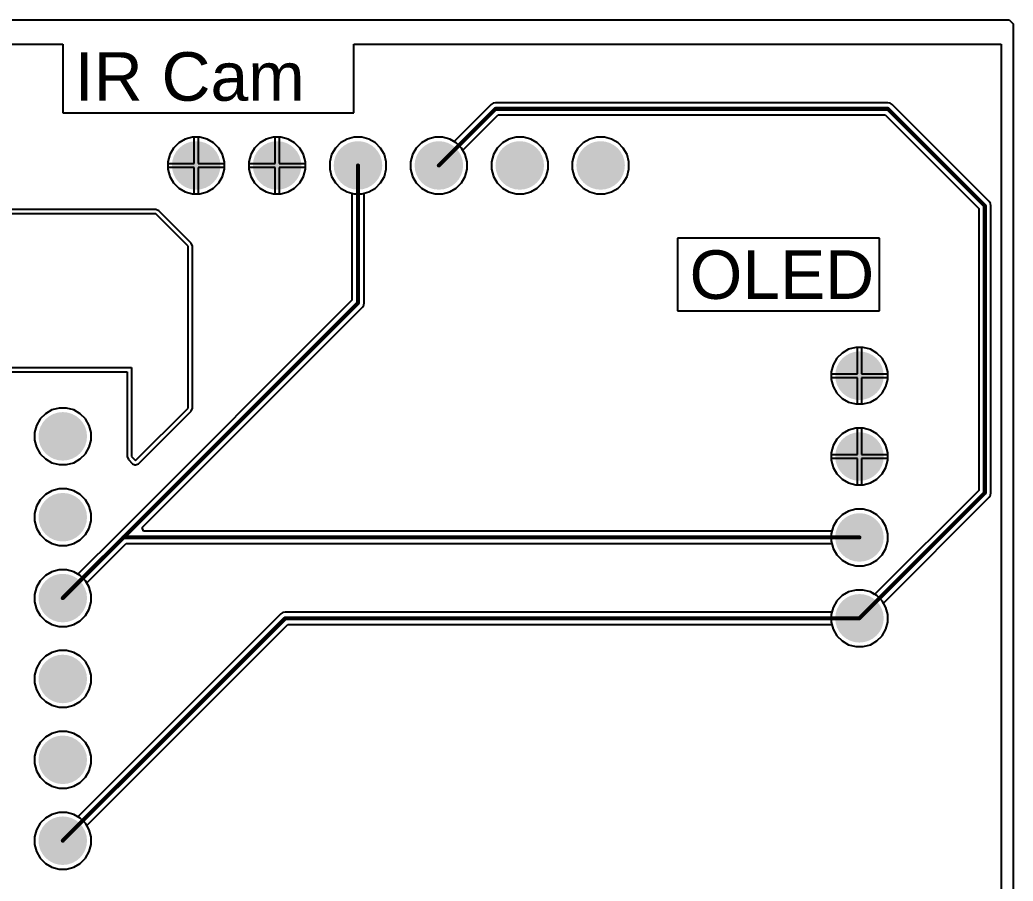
# Model space of a CAD drawing. Header units: inches. Extents: x 1.4 to 5.1, y 1.5 to 4.59.
# Drawn here: x 3.872 to 5.1, y 3.525 to 4.59 of the extents above; entities that cross this region are included whole.
import ezdxf

# ---------------------------------------------------------------- set-up
doc = ezdxf.new("R2010")
doc.units = ezdxf.units.IN
doc.header["$MEASUREMENT"] = 0
for name, color, linetype in [('Bottom Layer', 5, 'Continuous'), ('Keep-Out Layer', 6, 'Continuous'), ('Multi-Layer', 9, 'Continuous'), ('Pad Holes', 156, 'Continuous'), ('Top Layer', 1, 'Continuous')]:
    doc.layers.add(name, color=color, linetype=linetype)
doc.styles.add('Arial', font='', dxfattribs={"height": 0.2})
doc.styles.get('Arial').set_extended_font_data('Arial')

# ---------------------------------------------------------------- blocks, each defined once
blk = doc.blocks.new('ESP32_10')
at = {"layer": 'Bottom Layer'}
h = blk.add_hatch(color=5, dxfattribs=at)
edge = h.paths.add_edge_path()
edge.add_arc((0, 0.1), 0.03, 0, 360)
h = blk.add_hatch(color=5, dxfattribs=at)
edge = h.paths.add_edge_path()
edge.add_arc((0, 0), 0.03, 0, 360)
h = blk.add_hatch(color=5, dxfattribs=at)
edge = h.paths.add_edge_path()
edge.add_arc((0, -0.1), 0.03, 0, 360)
h = blk.add_hatch(color=5, dxfattribs=at)
edge = h.paths.add_edge_path()
edge.add_arc((0, -0.2), 0.03, 0, 360)
h = blk.add_hatch(color=5, dxfattribs=at)
edge = h.paths.add_edge_path()
edge.add_arc((0, -0.3), 0.03, 0, 360)
h = blk.add_hatch(color=5, dxfattribs=at)
edge = h.paths.add_edge_path()
edge.add_arc((0, -0.4), 0.03, 0, 360)
at = {"layer": 'Multi-Layer'}
h = blk.add_hatch(color=9, dxfattribs=at)
edge = h.paths.add_edge_path()
edge.add_arc((0, 0.1), 0.03, 0, 360)
h = blk.add_hatch(color=9, dxfattribs=at)
edge = h.paths.add_edge_path()
edge.add_arc((0, 0), 0.03, 0, 360)
h = blk.add_hatch(color=9, dxfattribs=at)
edge = h.paths.add_edge_path()
edge.add_arc((0, -0.1), 0.03, 0, 360)
h = blk.add_hatch(color=9, dxfattribs=at)
edge = h.paths.add_edge_path()
edge.add_arc((0, -0.2), 0.03, 0, 360)
h = blk.add_hatch(color=9, dxfattribs=at)
edge = h.paths.add_edge_path()
edge.add_arc((0, -0.3), 0.03, 0, 360)
h = blk.add_hatch(color=9, dxfattribs=at)
edge = h.paths.add_edge_path()
edge.add_arc((0, -0.4), 0.03, 0, 360)
at = {"layer": 'Pad Holes'}
h = blk.add_hatch(color=7, dxfattribs=at)
edge = h.paths.add_edge_path()
edge.add_arc((0, 0.1), 0.015, 0, 360)
h = blk.add_hatch(color=7, dxfattribs=at)
edge = h.paths.add_edge_path()
edge.add_arc((0, 0), 0.015, 0, 360)
h = blk.add_hatch(color=7, dxfattribs=at)
edge = h.paths.add_edge_path()
edge.add_arc((0, -0.1), 0.015, 0, 360)
h = blk.add_hatch(color=7, dxfattribs=at)
edge = h.paths.add_edge_path()
edge.add_arc((0, -0.2), 0.015, 0, 360)
h = blk.add_hatch(color=7, dxfattribs=at)
edge = h.paths.add_edge_path()
edge.add_arc((0, -0.3), 0.015, 0, 360)
h = blk.add_hatch(color=7, dxfattribs=at)
edge = h.paths.add_edge_path()
edge.add_arc((0, -0.4), 0.015, 0, 360)
at = {"layer": 'Top Layer'}
h = blk.add_hatch(color=1, dxfattribs=at)
edge = h.paths.add_edge_path()
edge.add_arc((0, 0.1), 0.03, 0, 360)
h = blk.add_hatch(color=1, dxfattribs=at)
edge = h.paths.add_edge_path()
edge.add_arc((0, 0), 0.03, 0, 360)
h = blk.add_hatch(color=1, dxfattribs=at)
edge = h.paths.add_edge_path()
edge.add_arc((0, -0.1), 0.03, 0, 360)
h = blk.add_hatch(color=1, dxfattribs=at)
edge = h.paths.add_edge_path()
edge.add_arc((0, -0.2), 0.03, 0, 360)
h = blk.add_hatch(color=1, dxfattribs=at)
edge = h.paths.add_edge_path()
edge.add_arc((0, -0.3), 0.03, 0, 360)
h = blk.add_hatch(color=1, dxfattribs=at)
edge = h.paths.add_edge_path()
edge.add_arc((0, -0.4), 0.03, 0, 360)
blk = doc.blocks.new('OLED_13')
at = {"layer": 'Bottom Layer'}
h = blk.add_hatch(color=5, dxfattribs=at)
edge = h.paths.add_edge_path()
edge.add_arc((0, 0), 0.03, 0, 360)
h = blk.add_hatch(color=5, dxfattribs=at)
edge = h.paths.add_edge_path()
edge.add_arc((0, -0.1), 0.03, 0, 360)
h = blk.add_hatch(color=5, dxfattribs=at)
edge = h.paths.add_edge_path()
edge.add_arc((0, -0.2), 0.03, 0, 360)
h = blk.add_hatch(color=5, dxfattribs=at)
edge = h.paths.add_edge_path()
edge.add_arc((0, -0.3), 0.03, 0, 360)
at = {"layer": 'Multi-Layer'}
h = blk.add_hatch(color=9, dxfattribs=at)
edge = h.paths.add_edge_path()
edge.add_arc((0, 0), 0.03, 0, 360)
h = blk.add_hatch(color=9, dxfattribs=at)
edge = h.paths.add_edge_path()
edge.add_arc((0, -0.1), 0.03, 0, 360)
h = blk.add_hatch(color=9, dxfattribs=at)
edge = h.paths.add_edge_path()
edge.add_arc((0, -0.2), 0.03, 0, 360)
h = blk.add_hatch(color=9, dxfattribs=at)
edge = h.paths.add_edge_path()
edge.add_arc((0, -0.3), 0.03, 0, 360)
at = {"layer": 'Pad Holes'}
h = blk.add_hatch(color=7, dxfattribs=at)
edge = h.paths.add_edge_path()
edge.add_arc((0, 0), 0.015, 0, 360)
h = blk.add_hatch(color=7, dxfattribs=at)
edge = h.paths.add_edge_path()
edge.add_arc((0, -0.1), 0.015, 0, 360)
h = blk.add_hatch(color=7, dxfattribs=at)
edge = h.paths.add_edge_path()
edge.add_arc((0, -0.2), 0.015, 0, 360)
h = blk.add_hatch(color=7, dxfattribs=at)
edge = h.paths.add_edge_path()
edge.add_arc((0, -0.3), 0.015, 0, 360)
at = {"layer": 'Top Layer'}
h = blk.add_hatch(color=1, dxfattribs=at)
edge = h.paths.add_edge_path()
edge.add_arc((0, 0), 0.03, 0, 360)
h = blk.add_hatch(color=1, dxfattribs=at)
edge = h.paths.add_edge_path()
edge.add_arc((0, -0.1), 0.03, 0, 360)
h = blk.add_hatch(color=1, dxfattribs=at)
edge = h.paths.add_edge_path()
edge.add_arc((0, -0.2), 0.03, 0, 360)
h = blk.add_hatch(color=1, dxfattribs=at)
edge = h.paths.add_edge_path()
edge.add_arc((0, -0.3), 0.03, 0, 360)
blk = doc.blocks.new('IR_C______14')
at = {"layer": 'Bottom Layer'}
h = blk.add_hatch(color=5, dxfattribs=at)
edge = h.paths.add_edge_path()
edge.add_arc((0, 0), 0.03, 0, 360)
h = blk.add_hatch(color=5, dxfattribs=at)
edge = h.paths.add_edge_path()
edge.add_arc((0, -0.1), 0.03, 0, 360)
h = blk.add_hatch(color=5, dxfattribs=at)
edge = h.paths.add_edge_path()
edge.add_arc((0, -0.2), 0.03, 0, 360)
h = blk.add_hatch(color=5, dxfattribs=at)
edge = h.paths.add_edge_path()
edge.add_arc((0, -0.3), 0.03, 0, 360)
h = blk.add_hatch(color=5, dxfattribs=at)
edge = h.paths.add_edge_path()
edge.add_arc((0, -0.4), 0.03, 0, 360)
h = blk.add_hatch(color=5, dxfattribs=at)
edge = h.paths.add_edge_path()
edge.add_arc((0, -0.5), 0.03, 0, 360)
at = {"layer": 'Multi-Layer'}
h = blk.add_hatch(color=9, dxfattribs=at)
edge = h.paths.add_edge_path()
edge.add_arc((0, 0), 0.03, 0, 360)
h = blk.add_hatch(color=9, dxfattribs=at)
edge = h.paths.add_edge_path()
edge.add_arc((0, -0.1), 0.03, 0, 360)
h = blk.add_hatch(color=9, dxfattribs=at)
edge = h.paths.add_edge_path()
edge.add_arc((0, -0.2), 0.03, 0, 360)
h = blk.add_hatch(color=9, dxfattribs=at)
edge = h.paths.add_edge_path()
edge.add_arc((0, -0.3), 0.03, 0, 360)
h = blk.add_hatch(color=9, dxfattribs=at)
edge = h.paths.add_edge_path()
edge.add_arc((0, -0.4), 0.03, 0, 360)
h = blk.add_hatch(color=9, dxfattribs=at)
edge = h.paths.add_edge_path()
edge.add_arc((0, -0.5), 0.03, 0, 360)
at = {"layer": 'Pad Holes'}
h = blk.add_hatch(color=7, dxfattribs=at)
edge = h.paths.add_edge_path()
edge.add_arc((0, 0), 0.015, 0, 360)
h = blk.add_hatch(color=7, dxfattribs=at)
edge = h.paths.add_edge_path()
edge.add_arc((0, -0.1), 0.015, 0, 360)
h = blk.add_hatch(color=7, dxfattribs=at)
edge = h.paths.add_edge_path()
edge.add_arc((0, -0.2), 0.015, 0, 360)
h = blk.add_hatch(color=7, dxfattribs=at)
edge = h.paths.add_edge_path()
edge.add_arc((0, -0.3), 0.015, 0, 360)
h = blk.add_hatch(color=7, dxfattribs=at)
edge = h.paths.add_edge_path()
edge.add_arc((0, -0.4), 0.015, 0, 360)
h = blk.add_hatch(color=7, dxfattribs=at)
edge = h.paths.add_edge_path()
edge.add_arc((0, -0.5), 0.015, 0, 360)
at = {"layer": 'Top Layer'}
h = blk.add_hatch(color=1, dxfattribs=at)
edge = h.paths.add_edge_path()
edge.add_arc((0, 0), 0.03, 0, 360)
h = blk.add_hatch(color=1, dxfattribs=at)
edge = h.paths.add_edge_path()
edge.add_arc((0, -0.1), 0.03, 0, 360)
h = blk.add_hatch(color=1, dxfattribs=at)
edge = h.paths.add_edge_path()
edge.add_arc((0, -0.2), 0.03, 0, 360)
h = blk.add_hatch(color=1, dxfattribs=at)
edge = h.paths.add_edge_path()
edge.add_arc((0, -0.3), 0.03, 0, 360)
h = blk.add_hatch(color=1, dxfattribs=at)
edge = h.paths.add_edge_path()
edge.add_arc((0, -0.4), 0.03, 0, 360)
h = blk.add_hatch(color=1, dxfattribs=at)
edge = h.paths.add_edge_path()
edge.add_arc((0, -0.5), 0.03, 0, 360)

msp = doc.modelspace()

# ---------------------------------------------------------------- linework, layer by layer
at = {"layer": 'Bottom Layer'}
for p, q in [((1.425, 4.59), (5.095, 4.59)), ((5.095, 4.59), (5.1, 4.585)), ((5.1, 4.585), (5.1, 1.5)), ((4.0685, 4.438), (4.062, 4.4315)), ((4.0765, 4.4426), (4.0685, 4.438)), ((4.0854, 4.445), (4.0765, 4.4426)), ((4.0946, 4.445), (4.0854, 4.445)), ((4.1035, 4.4426), (4.0946, 4.445)), ((4.1115, 4.438), (4.1035, 4.4426)), ((4.118, 4.4315), (4.1115, 4.438)), ((4.1685, 4.438), (4.162, 4.4315)), ((4.1765, 4.4426), (4.1685, 4.438)), ((4.1854, 4.445), (4.1765, 4.4426)), ((4.1875, 4.445), (4.1854, 4.445)), ((4.1875, 4.4125), (4.1875, 4.445)), ((4.1946, 4.445), (4.1925, 4.445)), ((4.1925, 4.445), (4.1925, 4.4125)), ((4.2035, 4.4426), (4.1946, 4.445)), ((4.2115, 4.438), (4.2035, 4.4426)), ((4.218, 4.4315), (4.2115, 4.438)), ((4.2685, 4.438), (4.262, 4.4315)), ((4.2765, 4.4426), (4.2685, 4.438)), ((4.2854, 4.445), (4.2765, 4.4426)), ((4.2946, 4.445), (4.2854, 4.445)), ((4.3035, 4.4426), (4.2946, 4.445)), ((4.3115, 4.438), (4.3035, 4.4426)), ((4.318, 4.4315), (4.3115, 4.438)), ((4.3685, 4.438), (4.362, 4.4315)), ((4.3765, 4.4426), (4.3685, 4.438)), ((4.3854, 4.445), (4.3765, 4.4426)), ((4.3946, 4.445), (4.3854, 4.445)), ((4.4035, 4.4426), (4.3946, 4.445)), ((4.4115, 4.438), (4.4035, 4.4426)), ((4.418, 4.4315), (4.4115, 4.438)), ((4.4685, 4.438), (4.462, 4.4315)), ((4.4765, 4.4426), (4.4685, 4.438)), ((4.4854, 4.445), (4.4765, 4.4426)), ((4.4946, 4.445), (4.4854, 4.445)), ((4.5035, 4.4426), (4.4946, 4.445)), ((4.5115, 4.438), (4.5035, 4.4426)), ((4.518, 4.4315), (4.5115, 4.438)), ((4.5685, 4.438), (4.562, 4.4315)), ((4.5765, 4.4426), (4.5685, 4.438)), ((4.5854, 4.445), (4.5765, 4.4426)), ((4.5946, 4.445), (4.5854, 4.445)), ((4.6035, 4.4426), (4.5946, 4.445)), ((4.6115, 4.438), (4.6035, 4.4426)), ((4.618, 4.4315), (4.6115, 4.438)), ((4.0574, 4.4235), (4.055, 4.4146)), ((4.062, 4.4315), (4.0574, 4.4235)), ((4.1226, 4.4235), (4.118, 4.4315)), ((4.125, 4.4146), (4.1226, 4.4235)), ((4.1574, 4.4235), (4.155, 4.4146)), ((4.162, 4.4315), (4.1574, 4.4235)), ((4.2226, 4.4235), (4.218, 4.4315)), ((4.225, 4.4146), (4.2226, 4.4235)), ((4.2574, 4.4235), (4.255, 4.4146)), ((4.262, 4.4315), (4.2574, 4.4235)), ((4.3226, 4.4235), (4.318, 4.4315)), ((4.325, 4.4146), (4.3226, 4.4235)), ((4.3574, 4.4235), (4.355, 4.4146)), ((4.362, 4.4315), (4.3574, 4.4235)), ((4.4226, 4.4235), (4.418, 4.4315)), ((4.425, 4.4146), (4.4226, 4.4235)), ((4.4574, 4.4235), (4.455, 4.4146)), ((4.462, 4.4315), (4.4574, 4.4235)), ((4.5226, 4.4235), (4.518, 4.4315)), ((4.525, 4.4146), (4.5226, 4.4235)), ((4.5574, 4.4235), (4.555, 4.4146)), ((4.562, 4.4315), (4.5574, 4.4235)), ((4.6226, 4.4235), (4.618, 4.4315)), ((4.625, 4.4146), (4.6226, 4.4235)), ((4.055, 4.4146), (4.055, 4.4054)), ((4.125, 4.4054), (4.125, 4.4146)), ((4.155, 4.4146), (4.155, 4.4125)), ((4.155, 4.4125), (4.1875, 4.4125)), ((4.1925, 4.4125), (4.225, 4.4125)), ((4.225, 4.4125), (4.225, 4.4146)), ((4.255, 4.4146), (4.255, 4.4054)), ((4.325, 4.4054), (4.325, 4.4146)), ((4.355, 4.4146), (4.355, 4.4054)), ((4.425, 4.4054), (4.425, 4.4146)), ((4.455, 4.4146), (4.455, 4.4054)), ((4.525, 4.4054), (4.525, 4.4146)), ((4.555, 4.4146), (4.555, 4.4054)), ((4.625, 4.4054), (4.625, 4.4146)), ((4.055, 4.4054), (4.0574, 4.3965)), ((4.0574, 4.3965), (4.062, 4.3885)), ((4.118, 4.3885), (4.1226, 4.3965)), ((4.1226, 4.3965), (4.125, 4.4054)), ((4.1875, 4.4075), (4.155, 4.4075)), ((4.155, 4.4075), (4.155, 4.4054)), ((4.155, 4.4054), (4.1574, 4.3965)), ((4.1574, 4.3965), (4.162, 4.3885)), ((4.1875, 4.375), (4.1875, 4.4075)), ((4.225, 4.4075), (4.1925, 4.4075)), ((4.1925, 4.4075), (4.1925, 4.375)), ((4.218, 4.3885), (4.2226, 4.3965)), ((4.2226, 4.3965), (4.225, 4.4054)), ((4.225, 4.4054), (4.225, 4.4075)), ((4.255, 4.4054), (4.2574, 4.3965)), ((4.2574, 4.3965), (4.262, 4.3885)), ((4.318, 4.3885), (4.3226, 4.3965)), ((4.3226, 4.3965), (4.325, 4.4054)), ((4.355, 4.4054), (4.3574, 4.3965)), ((4.3574, 4.3965), (4.362, 4.3885)), ((4.418, 4.3885), (4.4226, 4.3965)), ((4.4226, 4.3965), (4.425, 4.4054)), ((4.455, 4.4054), (4.4574, 4.3965)), ((4.4574, 4.3965), (4.462, 4.3885)), ((4.518, 4.3885), (4.5226, 4.3965)), ((4.5226, 4.3965), (4.525, 4.4054)), ((4.555, 4.4054), (4.5574, 4.3965)), ((4.5574, 4.3965), (4.562, 4.3885)), ((4.618, 4.3885), (4.6226, 4.3965)), ((4.6226, 4.3965), (4.625, 4.4054)), ((4.062, 4.3885), (4.0685, 4.382)), ((4.1115, 4.382), (4.118, 4.3885)), ((4.162, 4.3885), (4.1685, 4.382)), ((4.2115, 4.382), (4.218, 4.3885)), ((4.262, 4.3885), (4.2685, 4.382)), ((4.3115, 4.382), (4.318, 4.3885)), ((4.362, 4.3885), (4.3685, 4.382)), ((4.4115, 4.382), (4.418, 4.3885)), ((4.462, 4.3885), (4.4685, 4.382)), ((4.5115, 4.382), (4.518, 4.3885)), ((4.562, 4.3885), (4.5685, 4.382)), ((4.6115, 4.382), (4.618, 4.3885)), ((4.0685, 4.382), (4.0765, 4.3774)), ((4.0765, 4.3774), (4.0854, 4.375)), ((4.0854, 4.375), (4.0946, 4.375)), ((4.0946, 4.375), (4.1035, 4.3774)), ((4.1035, 4.3774), (4.1115, 4.382)), ((4.1685, 4.382), (4.1765, 4.3774)), ((4.1765, 4.3774), (4.1854, 4.375)), ((4.1854, 4.375), (4.1875, 4.375)), ((4.1925, 4.375), (4.1946, 4.375)), ((4.1946, 4.375), (4.2035, 4.3774)), ((4.2035, 4.3774), (4.2115, 4.382)), ((4.2685, 4.382), (4.2765, 4.3774)), ((4.2765, 4.3774), (4.2854, 4.375)), ((4.2854, 4.375), (4.2946, 4.375)), ((4.2946, 4.375), (4.3035, 4.3774)), ((4.3035, 4.3774), (4.3115, 4.382)), ((4.3685, 4.382), (4.3765, 4.3774)), ((4.3765, 4.3774), (4.3854, 4.375)), ((4.3854, 4.375), (4.3946, 4.375)), ((4.3946, 4.375), (4.4035, 4.3774)), ((4.4035, 4.3774), (4.4115, 4.382)), ((4.4685, 4.382), (4.4765, 4.3774)), ((4.4765, 4.3774), (4.4854, 4.375)), ((4.4854, 4.375), (4.4946, 4.375)), ((4.4946, 4.375), (4.5035, 4.3774)), ((4.5035, 4.3774), (4.5115, 4.382)), ((4.5685, 4.382), (4.5765, 4.3774)), ((4.5765, 4.3774), (4.5854, 4.375)), ((4.5854, 4.375), (4.5946, 4.375)), ((4.5946, 4.375), (4.6035, 4.3774)), ((4.6035, 4.3774), (4.6115, 4.382)), ((4.04, 4.3554), (2.715, 4.3554)), ((4.0438, 4.3538), (4.04, 4.3554)), ((4.04, 4.3554), (4.04, 4.3554)), ((4.0838, 4.3138), (4.0438, 4.3538)), ((4.0854, 4.31), (4.0838, 4.3138)), ((4.0838, 4.3138), (4.0838, 4.3138)), ((4.0854, 4.11), (4.0854, 4.31)), ((4.8885, 4.178), (4.882, 4.1715)), ((4.8965, 4.1826), (4.8885, 4.178)), ((4.9054, 4.185), (4.8965, 4.1826)), ((4.9075, 4.185), (4.9054, 4.185)), ((4.9075, 4.1525), (4.9075, 4.185)), ((4.9146, 4.185), (4.9125, 4.185)), ((4.9125, 4.185), (4.9125, 4.1525)), ((4.9235, 4.1826), (4.9146, 4.185)), ((4.9315, 4.178), (4.9235, 4.1826)), ((4.938, 4.1715), (4.9315, 4.178)), ((4.8774, 4.1635), (4.875, 4.1546)), ((4.882, 4.1715), (4.8774, 4.1635)), ((4.9426, 4.1635), (4.938, 4.1715)), ((4.945, 4.1546), (4.9426, 4.1635)), ((3.8539, 4.1546), (4.0046, 4.1546)), ((4.0046, 4.1546), (4.0046, 4.05)), ((4.875, 4.1546), (4.875, 4.1525)), ((4.875, 4.1525), (4.9075, 4.1525)), ((4.9125, 4.1525), (4.945, 4.1525)), ((4.945, 4.1525), (4.945, 4.1546)), ((4.9075, 4.1475), (4.875, 4.1475)), ((4.875, 4.1475), (4.875, 4.1454)), ((4.875, 4.1454), (4.8774, 4.1365)), ((4.9075, 4.115), (4.9075, 4.1475)), ((4.945, 4.1475), (4.9125, 4.1475)), ((4.9125, 4.1475), (4.9125, 4.115)), ((4.9426, 4.1365), (4.945, 4.1454)), ((4.945, 4.1454), (4.945, 4.1475)), ((4.8774, 4.1365), (4.882, 4.1285)), ((4.882, 4.1285), (4.8885, 4.122)), ((4.9315, 4.122), (4.938, 4.1285)), ((4.938, 4.1285), (4.9426, 4.1365)), ((4.8885, 4.122), (4.8965, 4.1174)), ((4.8965, 4.1174), (4.9054, 4.115)), ((4.9054, 4.115), (4.9075, 4.115)), ((4.9125, 4.115), (4.9146, 4.115)), ((4.9146, 4.115), (4.9235, 4.1174)), ((4.9235, 4.1174), (4.9315, 4.122)), ((3.9035, 4.103), (3.897, 4.0965)), ((3.9115, 4.1076), (3.9035, 4.103)), ((3.9204, 4.11), (3.9115, 4.1076)), ((3.9296, 4.11), (3.9204, 4.11)), ((3.9385, 4.1076), (3.9296, 4.11)), ((3.9465, 4.103), (3.9385, 4.1076)), ((3.953, 4.0965), (3.9465, 4.103)), ((4.0188, 4.0412), (4.0838, 4.1062)), ((4.0838, 4.1062), (4.0854, 4.11)), ((4.0854, 4.11), (4.0854, 4.11)), ((3.897, 4.0965), (3.8924, 4.0885)), ((3.9576, 4.0885), (3.953, 4.0965)), ((3.8924, 4.0885), (3.89, 4.0796)), ((3.89, 4.0796), (3.89, 4.0704)), ((3.96, 4.0796), (3.9576, 4.0885)), ((3.96, 4.0704), (3.96, 4.0796)), ((4.8885, 4.078), (4.882, 4.0715)), ((4.8965, 4.0826), (4.8885, 4.078)), ((4.9054, 4.085), (4.8965, 4.0826)), ((4.9146, 4.085), (4.9054, 4.085)), ((4.9235, 4.0826), (4.9146, 4.085)), ((4.9315, 4.078), (4.9235, 4.0826)), ((4.938, 4.0715), (4.9315, 4.078)), ((3.89, 4.0704), (3.8924, 4.0615)), ((3.9576, 4.0615), (3.96, 4.0704)), ((4.882, 4.0715), (4.8774, 4.0635)), ((4.9426, 4.0635), (4.938, 4.0715)), ((3.8924, 4.0615), (3.897, 4.0535)), ((3.897, 4.0535), (3.9035, 4.047)), ((3.9465, 4.047), (3.953, 4.0535)), ((3.953, 4.0535), (3.9576, 4.0615)), ((4.8774, 4.0635), (4.875, 4.0546)), ((4.875, 4.0546), (4.875, 4.0454)), ((4.945, 4.0546), (4.9426, 4.0635)), ((4.945, 4.0454), (4.945, 4.0546)), ((3.9035, 4.047), (3.9115, 4.0424)), ((3.9115, 4.0424), (3.9204, 4.04)), ((3.9296, 4.04), (3.9385, 4.0424)), ((3.9385, 4.0424), (3.9465, 4.047)), ((4.0046, 4.05), (4.0046, 4.05)), ((4.0046, 4.05), (4.0062, 4.0462)), ((4.0062, 4.0462), (4.0062, 4.0462)), ((4.0062, 4.0462), (4.0112, 4.0412)), ((4.0112, 4.0412), (4.0142, 4.0399)), ((4.015, 4.0396), (4.0188, 4.0412)), ((4.0188, 4.0412), (4.0188, 4.0412)), ((4.875, 4.0454), (4.8774, 4.0365)), ((4.9426, 4.0365), (4.945, 4.0454)), ((3.9204, 4.04), (3.9296, 4.04)), ((4.0142, 4.0399), (4.015, 4.0396)), ((4.8774, 4.0365), (4.882, 4.0285)), ((4.882, 4.0285), (4.8885, 4.022)), ((4.9315, 4.022), (4.938, 4.0285)), ((4.938, 4.0285), (4.9426, 4.0365)), ((4.8885, 4.022), (4.8965, 4.0174)), ((4.8965, 4.0174), (4.9054, 4.015)), ((4.9146, 4.015), (4.9235, 4.0174)), ((4.9235, 4.0174), (4.9315, 4.022)), ((3.9115, 4.0076), (3.9035, 4.003)), ((3.9204, 4.01), (3.9115, 4.0076)), ((3.9296, 4.01), (3.9204, 4.01)), ((3.9385, 4.0076), (3.9296, 4.01)), ((3.9465, 4.003), (3.9385, 4.0076)), ((4.9054, 4.015), (4.9146, 4.015)), ((3.897, 3.9965), (3.8924, 3.9885)), ((3.9035, 4.003), (3.897, 3.9965)), ((3.953, 3.9965), (3.9465, 4.003)), ((3.9576, 3.9885), (3.953, 3.9965)), ((3.8924, 3.9885), (3.89, 3.9796)), ((3.89, 3.9796), (3.89, 3.9704)), ((3.96, 3.9796), (3.9576, 3.9885)), ((3.96, 3.9704), (3.96, 3.9796)), ((4.8965, 3.9826), (4.8885, 3.978)), ((4.9054, 3.985), (4.8965, 3.9826)), ((4.9146, 3.985), (4.9054, 3.985)), ((4.9235, 3.9826), (4.9146, 3.985)), ((4.9315, 3.978), (4.9235, 3.9826)), ((3.89, 3.9704), (3.8924, 3.9615)), ((3.9576, 3.9615), (3.96, 3.9704)), ((4.882, 3.9715), (4.8774, 3.9635)), ((4.8885, 3.978), (4.882, 3.9715)), ((4.938, 3.9715), (4.9315, 3.978)), ((4.9426, 3.9635), (4.938, 3.9715)), ((3.8924, 3.9615), (3.897, 3.9535)), ((3.953, 3.9535), (3.9576, 3.9615)), ((4.8774, 3.9635), (4.875, 3.9546)), ((4.875, 3.9546), (4.875, 3.9454)), ((4.945, 3.9546), (4.9426, 3.9635)), ((4.945, 3.9454), (4.945, 3.9546)), ((3.897, 3.9535), (3.9035, 3.947)), ((3.9035, 3.947), (3.9115, 3.9424)), ((3.9115, 3.9424), (3.9204, 3.94)), ((3.9296, 3.94), (3.9385, 3.9424)), ((3.9385, 3.9424), (3.9465, 3.947)), ((3.9465, 3.947), (3.953, 3.9535)), ((4.875, 3.9454), (4.8774, 3.9365)), ((4.9426, 3.9365), (4.945, 3.9454)), ((3.9204, 3.94), (3.9296, 3.94)), ((4.8774, 3.9365), (4.882, 3.9285)), ((4.938, 3.9285), (4.9426, 3.9365)), ((4.882, 3.9285), (4.8885, 3.922)), ((4.8885, 3.922), (4.8965, 3.9174)), ((4.9235, 3.9174), (4.9315, 3.922)), ((4.9315, 3.922), (4.938, 3.9285)), ((3.9115, 3.9076), (3.9035, 3.903)), ((3.9204, 3.91), (3.9115, 3.9076)), ((3.9296, 3.91), (3.9204, 3.91)), ((3.9385, 3.9076), (3.9296, 3.91)), ((3.9465, 3.903), (3.9385, 3.9076)), ((4.8965, 3.9174), (4.9054, 3.915)), ((4.9054, 3.915), (4.9146, 3.915)), ((4.9146, 3.915), (4.9235, 3.9174)), ((3.897, 3.8965), (3.8924, 3.8885)), ((3.9035, 3.903), (3.897, 3.8965)), ((3.953, 3.8965), (3.9465, 3.903)), ((3.9576, 3.8885), (3.953, 3.8965)), ((3.8924, 3.8885), (3.89, 3.8796)), ((3.96, 3.8796), (3.9576, 3.8885)), ((4.8965, 3.8826), (4.8885, 3.878)), ((4.9054, 3.885), (4.8965, 3.8826)), ((4.9146, 3.885), (4.9054, 3.885)), ((4.9235, 3.8826), (4.9146, 3.885)), ((4.9315, 3.878), (4.9235, 3.8826)), ((3.89, 3.8796), (3.89, 3.8704)), ((3.89, 3.8704), (3.8924, 3.8615)), ((3.9576, 3.8615), (3.96, 3.8704)), ((3.96, 3.8704), (3.96, 3.8796)), ((4.882, 3.8715), (4.8774, 3.8635)), ((4.8885, 3.878), (4.882, 3.8715)), ((4.938, 3.8715), (4.9315, 3.878)), ((4.9426, 3.8635), (4.938, 3.8715)), ((3.8924, 3.8615), (3.897, 3.8535)), ((3.953, 3.8535), (3.9576, 3.8615)), ((4.8774, 3.8635), (4.875, 3.8546)), ((4.945, 3.8546), (4.9426, 3.8635)), ((3.897, 3.8535), (3.9035, 3.847)), ((3.9035, 3.847), (3.9115, 3.8424)), ((3.9385, 3.8424), (3.9465, 3.847)), ((3.9465, 3.847), (3.953, 3.8535)), ((4.875, 3.8546), (4.875, 3.8454)), ((4.875, 3.8454), (4.8774, 3.8365)), ((4.9426, 3.8365), (4.945, 3.8454)), ((4.945, 3.8454), (4.945, 3.8546)), ((3.9115, 3.8424), (3.9204, 3.84)), ((3.9204, 3.84), (3.9296, 3.84)), ((3.9296, 3.84), (3.9385, 3.8424)), ((4.8774, 3.8365), (4.882, 3.8285)), ((4.938, 3.8285), (4.9426, 3.8365)), ((4.882, 3.8285), (4.8885, 3.822)), ((4.8885, 3.822), (4.8965, 3.8174)), ((4.9235, 3.8174), (4.9315, 3.822)), ((4.9315, 3.822), (4.938, 3.8285)), ((3.9115, 3.8076), (3.9035, 3.803)), ((3.9204, 3.81), (3.9115, 3.8076)), ((3.9296, 3.81), (3.9204, 3.81)), ((3.9385, 3.8076), (3.9296, 3.81)), ((3.9465, 3.803), (3.9385, 3.8076)), ((4.8965, 3.8174), (4.9054, 3.815)), ((4.9054, 3.815), (4.9146, 3.815)), ((4.9146, 3.815), (4.9235, 3.8174)), ((3.897, 3.7965), (3.8924, 3.7885)), ((3.9035, 3.803), (3.897, 3.7965)), ((3.953, 3.7965), (3.9465, 3.803)), ((3.9576, 3.7885), (3.953, 3.7965)), ((3.8924, 3.7885), (3.89, 3.7796)), ((3.96, 3.7796), (3.9576, 3.7885)), ((3.89, 3.7796), (3.89, 3.7704)), ((3.89, 3.7704), (3.8924, 3.7615)), ((3.9576, 3.7615), (3.96, 3.7704)), ((3.96, 3.7704), (3.96, 3.7796)), ((3.8924, 3.7615), (3.897, 3.7535)), ((3.953, 3.7535), (3.9576, 3.7615)), ((3.897, 3.7535), (3.9035, 3.747)), ((3.9035, 3.747), (3.9115, 3.7424)), ((3.9385, 3.7424), (3.9465, 3.747)), ((3.9465, 3.747), (3.953, 3.7535)), ((3.9115, 3.7424), (3.9204, 3.74)), ((3.9204, 3.74), (3.9296, 3.74)), ((3.9296, 3.74), (3.9385, 3.7424)), ((3.9204, 3.71), (3.9115, 3.7076)), ((3.9296, 3.71), (3.9204, 3.71)), ((3.9385, 3.7076), (3.9296, 3.71)), ((3.897, 3.6965), (3.8924, 3.6885)), ((3.9035, 3.703), (3.897, 3.6965)), ((3.9115, 3.7076), (3.9035, 3.703)), ((3.9465, 3.703), (3.9385, 3.7076)), ((3.953, 3.6965), (3.9465, 3.703)), ((3.9576, 3.6885), (3.953, 3.6965)), ((3.8924, 3.6885), (3.89, 3.6796)), ((3.96, 3.6796), (3.9576, 3.6885)), ((3.89, 3.6796), (3.89, 3.6704)), ((3.96, 3.6704), (3.96, 3.6796)), ((3.89, 3.6704), (3.8924, 3.6615)), ((3.8924, 3.6615), (3.897, 3.6535)), ((3.953, 3.6535), (3.9576, 3.6615)), ((3.9576, 3.6615), (3.96, 3.6704)), ((3.897, 3.6535), (3.9035, 3.647)), ((3.9465, 3.647), (3.953, 3.6535)), ((3.9035, 3.647), (3.9115, 3.6424)), ((3.9115, 3.6424), (3.9204, 3.64)), ((3.9204, 3.64), (3.9296, 3.64)), ((3.9296, 3.64), (3.9385, 3.6424)), ((3.9385, 3.6424), (3.9465, 3.647)), ((3.9035, 3.603), (3.897, 3.5965)), ((3.9115, 3.6076), (3.9035, 3.603)), ((3.9204, 3.61), (3.9115, 3.6076)), ((3.9296, 3.61), (3.9204, 3.61)), ((3.9385, 3.6076), (3.9296, 3.61)), ((3.9465, 3.603), (3.9385, 3.6076)), ((3.953, 3.5965), (3.9465, 3.603)), ((3.8924, 3.5885), (3.89, 3.5796)), ((3.897, 3.5965), (3.8924, 3.5885)), ((3.9576, 3.5885), (3.953, 3.5965)), ((3.96, 3.5796), (3.9576, 3.5885)), ((3.89, 3.5796), (3.89, 3.5704)), ((3.96, 3.5704), (3.96, 3.5796)), ((3.89, 3.5704), (3.8924, 3.5615)), ((3.8924, 3.5615), (3.897, 3.5535)), ((3.953, 3.5535), (3.9576, 3.5615)), ((3.9576, 3.5615), (3.96, 3.5704)), ((3.897, 3.5535), (3.9035, 3.547)), ((3.9465, 3.547), (3.953, 3.5535)), ((3.9035, 3.547), (3.9115, 3.5424)), ((3.9115, 3.5424), (3.9204, 3.54)), ((3.9204, 3.54), (3.9296, 3.54)), ((3.9296, 3.54), (3.9385, 3.5424)), ((3.9385, 3.5424), (3.9465, 3.547))]:
    msp.add_line(p, q, dxfattribs=at)
at = {"layer": 'Keep-Out Layer'}
for p, q in [((4.04, 4.35), (2.715, 4.35)), ((4.08, 4.31), (4.04, 4.35)), ((4.08, 4.11), (4.08, 4.31)), ((3.835, 4.16), (4.01, 4.16)), ((4.01, 4.16), (4.01, 4.05)), ((4.015, 4.045), (4.08, 4.11)), ((4.01, 4.05), (4.015, 4.045))]:
    msp.add_line(p, q, dxfattribs=at)
at = {"layer": 'Top Layer'}
for p, q in [((1.47, 4.56), (3.925, 4.56)), ((3.925, 4.56), (3.925, 4.475)), ((4.2849, 4.475), (4.2849, 4.56)), ((4.2849, 4.56), (5.085, 4.56)), ((5.085, 4.56), (5.085, 1.58)), ((4.4546, 4.4854), (4.4088, 4.4396)), ((4.4571, 4.4871), (4.4546, 4.4854)), ((4.4546, 4.4854), (4.4546, 4.4854)), ((4.46, 4.4876), (4.4571, 4.4871)), ((4.945, 4.4876), (4.46, 4.4876)), ((4.9479, 4.4871), (4.945, 4.4876)), ((4.9504, 4.4854), (4.9479, 4.4871)), ((5.0704, 4.3654), (4.9504, 4.4854)), ((3.925, 4.475), (4.2849, 4.475)), ((4.4196, 4.4288), (4.4632, 4.4724)), ((4.4632, 4.4724), (4.9418, 4.4724)), ((4.9418, 4.4724), (5.0574, 4.3568)), ((4.0685, 4.438), (4.062, 4.4315)), ((4.0765, 4.4426), (4.0685, 4.438)), ((4.0854, 4.445), (4.0765, 4.4426)), ((4.0875, 4.445), (4.0854, 4.445)), ((4.0875, 4.4125), (4.0875, 4.445)), ((4.0946, 4.445), (4.0925, 4.445)), ((4.0925, 4.445), (4.0925, 4.4125)), ((4.1035, 4.4426), (4.0946, 4.445)), ((4.1115, 4.438), (4.1035, 4.4426)), ((4.118, 4.4315), (4.1115, 4.438)), ((4.1685, 4.438), (4.162, 4.4315)), ((4.1765, 4.4426), (4.1685, 4.438)), ((4.1854, 4.445), (4.1765, 4.4426)), ((4.1946, 4.445), (4.1854, 4.445)), ((4.2035, 4.4426), (4.1946, 4.445)), ((4.2115, 4.438), (4.2035, 4.4426)), ((4.218, 4.4315), (4.2115, 4.438)), ((4.2685, 4.438), (4.262, 4.4315)), ((4.2765, 4.4426), (4.2685, 4.438)), ((4.2854, 4.445), (4.2765, 4.4426)), ((4.2946, 4.445), (4.2854, 4.445)), ((4.3035, 4.4426), (4.2946, 4.445)), ((4.3115, 4.438), (4.3035, 4.4426)), ((4.318, 4.4315), (4.3115, 4.438)), ((4.3685, 4.438), (4.362, 4.4315)), ((4.3765, 4.4426), (4.3685, 4.438)), ((4.3854, 4.445), (4.3765, 4.4426)), ((4.3946, 4.445), (4.3854, 4.445)), ((4.4035, 4.4426), (4.3946, 4.445)), ((4.4088, 4.4396), (4.4035, 4.4426)), ((4.4685, 4.438), (4.462, 4.4315)), ((4.4765, 4.4426), (4.4685, 4.438)), ((4.4854, 4.445), (4.4765, 4.4426)), ((4.4946, 4.445), (4.4854, 4.445)), ((4.5035, 4.4426), (4.4946, 4.445)), ((4.5115, 4.438), (4.5035, 4.4426)), ((4.518, 4.4315), (4.5115, 4.438)), ((4.5685, 4.438), (4.562, 4.4315)), ((4.5765, 4.4426), (4.5685, 4.438)), ((4.5854, 4.445), (4.5765, 4.4426)), ((4.5946, 4.445), (4.5854, 4.445)), ((4.6035, 4.4426), (4.5946, 4.445)), ((4.6115, 4.438), (4.6035, 4.4426)), ((4.618, 4.4315), (4.6115, 4.438)), ((4.0574, 4.4235), (4.055, 4.4146)), ((4.062, 4.4315), (4.0574, 4.4235)), ((4.1226, 4.4235), (4.118, 4.4315)), ((4.125, 4.4146), (4.1226, 4.4235)), ((4.1574, 4.4235), (4.155, 4.4146)), ((4.162, 4.4315), (4.1574, 4.4235)), ((4.2226, 4.4235), (4.218, 4.4315)), ((4.225, 4.4146), (4.2226, 4.4235)), ((4.2574, 4.4235), (4.255, 4.4146)), ((4.262, 4.4315), (4.2574, 4.4235)), ((4.3226, 4.4235), (4.318, 4.4315)), ((4.325, 4.4146), (4.3226, 4.4235)), ((4.3574, 4.4235), (4.355, 4.4146)), ((4.362, 4.4315), (4.3574, 4.4235)), ((4.4226, 4.4235), (4.4196, 4.4288)), ((4.425, 4.4146), (4.4226, 4.4235)), ((4.4574, 4.4235), (4.455, 4.4146)), ((4.462, 4.4315), (4.4574, 4.4235)), ((4.5226, 4.4235), (4.518, 4.4315)), ((4.525, 4.4146), (4.5226, 4.4235)), ((4.5574, 4.4235), (4.555, 4.4146)), ((4.562, 4.4315), (4.5574, 4.4235)), ((4.6226, 4.4235), (4.618, 4.4315)), ((4.625, 4.4146), (4.6226, 4.4235)), ((4.055, 4.4146), (4.055, 4.4125)), ((4.055, 4.4125), (4.0875, 4.4125)), ((4.0925, 4.4125), (4.125, 4.4125)), ((4.125, 4.4125), (4.125, 4.4146)), ((4.155, 4.4146), (4.155, 4.4054)), ((4.225, 4.4054), (4.225, 4.4146)), ((4.255, 4.4146), (4.255, 4.4054)), ((4.325, 4.4054), (4.325, 4.4146)), ((4.355, 4.4146), (4.355, 4.4054)), ((4.425, 4.4054), (4.425, 4.4146)), ((4.455, 4.4146), (4.455, 4.4054)), ((4.525, 4.4054), (4.525, 4.4146)), ((4.555, 4.4146), (4.555, 4.4054)), ((4.625, 4.4054), (4.625, 4.4146)), ((4.0875, 4.4075), (4.055, 4.4075)), ((4.055, 4.4075), (4.055, 4.4054)), ((4.055, 4.4054), (4.0574, 4.3965)), ((4.0574, 4.3965), (4.062, 4.3885)), ((4.0875, 4.375), (4.0875, 4.4075)), ((4.125, 4.4075), (4.0925, 4.4075)), ((4.0925, 4.4075), (4.0925, 4.375)), ((4.118, 4.3885), (4.1226, 4.3965)), ((4.1226, 4.3965), (4.125, 4.4054)), ((4.125, 4.4054), (4.125, 4.4075)), ((4.155, 4.4054), (4.1574, 4.3965)), ((4.1574, 4.3965), (4.162, 4.3885)), ((4.218, 4.3885), (4.2226, 4.3965)), ((4.2226, 4.3965), (4.225, 4.4054)), ((4.255, 4.4054), (4.2574, 4.3965)), ((4.2574, 4.3965), (4.262, 4.3885)), ((4.318, 4.3885), (4.3226, 4.3965)), ((4.3226, 4.3965), (4.325, 4.4054)), ((4.355, 4.4054), (4.3574, 4.3965)), ((4.3574, 4.3965), (4.362, 4.3885)), ((4.418, 4.3885), (4.4226, 4.3965)), ((4.4226, 4.3965), (4.425, 4.4054)), ((4.455, 4.4054), (4.4574, 4.3965)), ((4.4574, 4.3965), (4.462, 4.3885)), ((4.518, 4.3885), (4.5226, 4.3965)), ((4.5226, 4.3965), (4.525, 4.4054)), ((4.555, 4.4054), (4.5574, 4.3965)), ((4.5574, 4.3965), (4.562, 4.3885)), ((4.618, 4.3885), (4.6226, 4.3965)), ((4.6226, 4.3965), (4.625, 4.4054)), ((4.062, 4.3885), (4.0685, 4.382)), ((4.1115, 4.382), (4.118, 4.3885)), ((4.162, 4.3885), (4.1685, 4.382)), ((4.2115, 4.382), (4.218, 4.3885)), ((4.262, 4.3885), (4.2685, 4.382)), ((4.3115, 4.382), (4.318, 4.3885)), ((4.362, 4.3885), (4.3685, 4.382)), ((4.4115, 4.382), (4.418, 4.3885)), ((4.462, 4.3885), (4.4685, 4.382)), ((4.5115, 4.382), (4.518, 4.3885)), ((4.562, 4.3885), (4.5685, 4.382)), ((4.6115, 4.382), (4.618, 4.3885)), ((4.0685, 4.382), (4.0765, 4.3774)), ((4.0765, 4.3774), (4.0854, 4.375)), ((4.0854, 4.375), (4.0875, 4.375)), ((4.0925, 4.375), (4.0946, 4.375)), ((4.0946, 4.375), (4.1035, 4.3774)), ((4.1035, 4.3774), (4.1115, 4.382)), ((4.1685, 4.382), (4.1765, 4.3774)), ((4.1765, 4.3774), (4.1854, 4.375)), ((4.1854, 4.375), (4.1946, 4.375)), ((4.1946, 4.375), (4.2035, 4.3774)), ((4.2035, 4.3774), (4.2115, 4.382)), ((4.2685, 4.382), (4.2765, 4.3774)), ((4.2765, 4.3774), (4.2824, 4.3758)), ((4.2824, 4.3758), (4.2824, 4.2432)), ((4.2976, 4.3758), (4.3035, 4.3774)), ((4.2976, 4.24), (4.2976, 4.3758)), ((4.3035, 4.3774), (4.3115, 4.382)), ((4.3685, 4.382), (4.3765, 4.3774)), ((4.3765, 4.3774), (4.3854, 4.375)), ((4.3854, 4.375), (4.3946, 4.375)), ((4.3946, 4.375), (4.4035, 4.3774)), ((4.4035, 4.3774), (4.4115, 4.382)), ((4.4685, 4.382), (4.4765, 4.3774)), ((4.4765, 4.3774), (4.4854, 4.375)), ((4.4854, 4.375), (4.4946, 4.375)), ((4.4946, 4.375), (4.5035, 4.3774)), ((4.5035, 4.3774), (4.5115, 4.382)), ((4.5685, 4.382), (4.5765, 4.3774)), ((4.5765, 4.3774), (4.5854, 4.375)), ((4.5854, 4.375), (4.5946, 4.375)), ((4.5946, 4.375), (4.6035, 4.3774)), ((4.6035, 4.3774), (4.6115, 4.382)), ((5.0721, 4.3629), (5.0704, 4.3654)), ((5.0726, 4.36), (5.0721, 4.3629)), ((5.0726, 4.005), (5.0726, 4.36)), ((4.04, 4.3554), (2.715, 4.3554)), ((4.0438, 4.3538), (4.04, 4.3554)), ((4.04, 4.3554), (4.04, 4.3554)), ((4.0838, 4.3138), (4.0438, 4.3538)), ((5.0574, 4.3568), (5.0574, 4.0082)), ((4.0854, 4.31), (4.0838, 4.3138)), ((4.0838, 4.3138), (4.0838, 4.3138)), ((4.9349, 4.32), (4.685, 4.32)), ((4.685, 4.32), (4.685, 4.23)), ((4.9349, 4.23), (4.9349, 4.32)), ((4.0854, 4.11), (4.0854, 4.31)), ((4.2824, 4.2432), (3.9946, 3.9554)), ((4.2954, 4.2346), (4.2971, 4.2371)), ((4.2971, 4.2371), (4.2976, 4.24)), ((4.0231, 3.9623), (4.2954, 4.2346)), ((4.685, 4.23), (4.9349, 4.23)), ((4.8885, 4.178), (4.882, 4.1715)), ((4.8965, 4.1826), (4.8885, 4.178)), ((4.9054, 4.185), (4.8965, 4.1826)), ((4.9146, 4.185), (4.9054, 4.185)), ((4.9235, 4.1826), (4.9146, 4.185)), ((4.9315, 4.178), (4.9235, 4.1826)), ((4.938, 4.1715), (4.9315, 4.178)), ((4.8774, 4.1635), (4.875, 4.1546)), ((4.882, 4.1715), (4.8774, 4.1635)), ((4.9426, 4.1635), (4.938, 4.1715)), ((4.945, 4.1546), (4.9426, 4.1635)), ((3.8539, 4.1546), (4.0046, 4.1546)), ((4.0046, 4.1546), (4.0046, 4.05)), ((4.875, 4.1546), (4.875, 4.1454)), ((4.945, 4.1454), (4.945, 4.1546)), ((4.875, 4.1454), (4.8774, 4.1365)), ((4.9426, 4.1365), (4.945, 4.1454)), ((4.8774, 4.1365), (4.882, 4.1285)), ((4.882, 4.1285), (4.8885, 4.122)), ((4.9315, 4.122), (4.938, 4.1285)), ((4.938, 4.1285), (4.9426, 4.1365)), ((4.8885, 4.122), (4.8965, 4.1174)), ((4.8965, 4.1174), (4.9054, 4.115)), ((4.9054, 4.115), (4.9146, 4.115)), ((4.9146, 4.115), (4.9235, 4.1174)), ((4.9235, 4.1174), (4.9315, 4.122)), ((3.9035, 4.103), (3.897, 4.0965)), ((3.9115, 4.1076), (3.9035, 4.103)), ((3.9204, 4.11), (3.9115, 4.1076)), ((3.9296, 4.11), (3.9204, 4.11)), ((3.9385, 4.1076), (3.9296, 4.11)), ((3.9465, 4.103), (3.9385, 4.1076)), ((3.953, 4.0965), (3.9465, 4.103)), ((4.0188, 4.0412), (4.0838, 4.1062)), ((4.0838, 4.1062), (4.0854, 4.11)), ((4.0854, 4.11), (4.0854, 4.11)), ((3.897, 4.0965), (3.8924, 4.0885)), ((3.9576, 4.0885), (3.953, 4.0965)), ((3.8924, 4.0885), (3.89, 4.0796)), ((3.89, 4.0796), (3.89, 4.0704)), ((3.96, 4.0796), (3.9576, 4.0885)), ((3.96, 4.0704), (3.96, 4.0796)), ((4.8885, 4.078), (4.882, 4.0715)), ((4.8965, 4.0826), (4.8885, 4.078)), ((4.9054, 4.085), (4.8965, 4.0826)), ((4.9075, 4.085), (4.9054, 4.085)), ((4.9075, 4.0525), (4.9075, 4.085)), ((4.9146, 4.085), (4.9125, 4.085)), ((4.9125, 4.085), (4.9125, 4.0525)), ((4.9235, 4.0826), (4.9146, 4.085)), ((4.9315, 4.078), (4.9235, 4.0826)), ((4.938, 4.0715), (4.9315, 4.078)), ((3.89, 4.0704), (3.8924, 4.0615)), ((3.9576, 4.0615), (3.96, 4.0704)), ((4.882, 4.0715), (4.8774, 4.0635)), ((4.9426, 4.0635), (4.938, 4.0715)), ((3.8924, 4.0615), (3.897, 4.0535)), ((3.897, 4.0535), (3.9035, 4.047)), ((3.9465, 4.047), (3.953, 4.0535)), ((3.953, 4.0535), (3.9576, 4.0615)), ((4.8774, 4.0635), (4.875, 4.0546)), ((4.875, 4.0546), (4.875, 4.0525)), ((4.945, 4.0546), (4.9426, 4.0635)), ((4.945, 4.0525), (4.945, 4.0546)), ((3.9035, 4.047), (3.9115, 4.0424)), ((3.9115, 4.0424), (3.9204, 4.04)), ((3.9296, 4.04), (3.9385, 4.0424)), ((3.9385, 4.0424), (3.9465, 4.047)), ((4.0046, 4.05), (4.0046, 4.05)), ((4.0046, 4.05), (4.0062, 4.0462)), ((4.0062, 4.0462), (4.0062, 4.0462)), ((4.0062, 4.0462), (4.0112, 4.0412)), ((4.0112, 4.0412), (4.0142, 4.0399)), ((4.015, 4.0396), (4.0188, 4.0412)), ((4.0188, 4.0412), (4.0188, 4.0412)), ((4.875, 4.0525), (4.9075, 4.0525)), ((4.9075, 4.0475), (4.875, 4.0475)), ((4.875, 4.0475), (4.875, 4.0454)), ((4.875, 4.0454), (4.8774, 4.0365)), ((4.9075, 4.015), (4.9075, 4.0475)), ((4.9125, 4.0525), (4.945, 4.0525)), ((4.945, 4.0475), (4.9125, 4.0475)), ((4.9125, 4.0475), (4.9125, 4.015)), ((4.9426, 4.0365), (4.945, 4.0454)), ((4.945, 4.0454), (4.945, 4.0475)), ((3.9204, 4.04), (3.9296, 4.04)), ((4.0142, 4.0399), (4.015, 4.0396)), ((4.8774, 4.0365), (4.882, 4.0285)), ((4.882, 4.0285), (4.8885, 4.022)), ((4.9315, 4.022), (4.938, 4.0285)), ((4.938, 4.0285), (4.9426, 4.0365)), ((4.8885, 4.022), (4.8965, 4.0174)), ((4.8965, 4.0174), (4.9054, 4.015)), ((4.9146, 4.015), (4.9235, 4.0174)), ((4.9235, 4.0174), (4.9315, 4.022)), ((3.9115, 4.0076), (3.9035, 4.003)), ((3.9204, 4.01), (3.9115, 4.0076)), ((3.9296, 4.01), (3.9204, 4.01)), ((3.9385, 4.0076), (3.9296, 4.01)), ((3.9465, 4.003), (3.9385, 4.0076)), ((4.9054, 4.015), (4.9075, 4.015)), ((4.9125, 4.015), (4.9146, 4.015)), ((5.0574, 4.0082), (4.9288, 3.8796)), ((5.0721, 4.0021), (5.0726, 4.005)), ((3.897, 3.9965), (3.8924, 3.9885)), ((3.9035, 4.003), (3.897, 3.9965)), ((3.953, 3.9965), (3.9465, 4.003)), ((3.9576, 3.9885), (3.953, 3.9965)), ((4.9396, 3.8688), (5.0704, 3.9996)), ((5.0704, 3.9996), (5.0721, 4.0021)), ((3.8924, 3.9885), (3.89, 3.9796)), ((3.89, 3.9796), (3.89, 3.9704)), ((3.96, 3.9796), (3.9576, 3.9885)), ((3.96, 3.9704), (3.96, 3.9796)), ((4.8965, 3.9826), (4.8885, 3.978)), ((4.9054, 3.985), (4.8965, 3.9826)), ((4.9146, 3.985), (4.9054, 3.985)), ((4.9235, 3.9826), (4.9146, 3.985)), ((4.9315, 3.978), (4.9235, 3.9826)), ((3.89, 3.9704), (3.8924, 3.9615)), ((3.9576, 3.9615), (3.96, 3.9704)), ((4.882, 3.9715), (4.8774, 3.9635)), ((4.8885, 3.978), (4.882, 3.9715)), ((4.938, 3.9715), (4.9315, 3.978)), ((4.9426, 3.9635), (4.938, 3.9715)), ((3.8924, 3.9615), (3.897, 3.9535)), ((3.9946, 3.9554), (3.9438, 3.9046)), ((3.953, 3.9535), (3.9576, 3.9615)), ((4.025, 3.9576), (4.0231, 3.9623)), ((4.8758, 3.9576), (4.025, 3.9576)), ((4.8774, 3.9635), (4.8758, 3.9576)), ((4.945, 3.9546), (4.9426, 3.9635)), ((4.945, 3.9454), (4.945, 3.9546)), ((3.897, 3.9535), (3.9035, 3.947)), ((3.9035, 3.947), (3.9115, 3.9424)), ((3.9115, 3.9424), (3.9204, 3.94)), ((3.9296, 3.94), (3.9385, 3.9424)), ((3.9385, 3.9424), (3.9465, 3.947)), ((3.9465, 3.947), (3.953, 3.9535)), ((3.9546, 3.8938), (4.0032, 3.9424)), ((4.0032, 3.9424), (4.8758, 3.9424)), ((4.8758, 3.9424), (4.8774, 3.9365)), ((4.9426, 3.9365), (4.945, 3.9454)), ((3.9204, 3.94), (3.9296, 3.94)), ((4.8774, 3.9365), (4.882, 3.9285)), ((4.938, 3.9285), (4.9426, 3.9365)), ((4.882, 3.9285), (4.8885, 3.922)), ((4.8885, 3.922), (4.8965, 3.9174)), ((4.9235, 3.9174), (4.9315, 3.922)), ((4.9315, 3.922), (4.938, 3.9285)), ((3.9115, 3.9076), (3.9035, 3.903)), ((3.9204, 3.91), (3.9115, 3.9076)), ((3.9296, 3.91), (3.9204, 3.91)), ((3.9385, 3.9076), (3.9296, 3.91)), ((3.9438, 3.9046), (3.9385, 3.9076)), ((4.8965, 3.9174), (4.9054, 3.915)), ((4.9054, 3.915), (4.9146, 3.915)), ((4.9146, 3.915), (4.9235, 3.9174)), ((3.897, 3.8965), (3.8924, 3.8885)), ((3.9035, 3.903), (3.897, 3.8965)), ((3.9576, 3.8885), (3.9546, 3.8938)), ((3.8924, 3.8885), (3.89, 3.8796)), ((3.96, 3.8796), (3.9576, 3.8885)), ((4.8965, 3.8826), (4.8885, 3.878)), ((4.9054, 3.885), (4.8965, 3.8826)), ((4.9146, 3.885), (4.9054, 3.885)), ((4.9235, 3.8826), (4.9146, 3.885)), ((4.9288, 3.8796), (4.9235, 3.8826)), ((3.89, 3.8796), (3.89, 3.8704)), ((3.89, 3.8704), (3.8924, 3.8615)), ((3.9576, 3.8615), (3.96, 3.8704)), ((3.96, 3.8704), (3.96, 3.8796)), ((4.882, 3.8715), (4.8774, 3.8635)), ((4.8885, 3.878), (4.882, 3.8715)), ((4.9426, 3.8635), (4.9396, 3.8688)), ((3.8924, 3.8615), (3.897, 3.8535)), ((3.953, 3.8535), (3.9576, 3.8615)), ((4.1971, 3.8571), (4.1946, 3.8554)), ((4.2, 3.8576), (4.1971, 3.8571)), ((4.8758, 3.8576), (4.2, 3.8576)), ((4.8774, 3.8635), (4.8758, 3.8576)), ((4.945, 3.8546), (4.9426, 3.8635)), ((3.897, 3.8535), (3.9035, 3.847)), ((3.9035, 3.847), (3.9115, 3.8424)), ((3.9385, 3.8424), (3.9465, 3.847)), ((4.1946, 3.8554), (3.9438, 3.6046)), ((3.9465, 3.847), (3.953, 3.8535)), ((4.9426, 3.8365), (4.945, 3.8454)), ((4.945, 3.8454), (4.945, 3.8546)), ((3.9115, 3.8424), (3.9204, 3.84)), ((3.9204, 3.84), (3.9296, 3.84)), ((3.9296, 3.84), (3.9385, 3.8424)), ((3.9546, 3.5938), (4.2032, 3.8424)), ((4.2032, 3.8424), (4.8758, 3.8424)), ((4.8758, 3.8424), (4.8774, 3.8365)), ((4.8774, 3.8365), (4.882, 3.8285)), ((4.938, 3.8285), (4.9426, 3.8365)), ((4.882, 3.8285), (4.8885, 3.822)), ((4.8885, 3.822), (4.8965, 3.8174)), ((4.9235, 3.8174), (4.9315, 3.822)), ((4.9315, 3.822), (4.938, 3.8285)), ((3.9115, 3.8076), (3.9035, 3.803)), ((3.9204, 3.81), (3.9115, 3.8076)), ((3.9296, 3.81), (3.9204, 3.81)), ((3.9385, 3.8076), (3.9296, 3.81)), ((3.9465, 3.803), (3.9385, 3.8076)), ((4.8965, 3.8174), (4.9054, 3.815)), ((4.9054, 3.815), (4.9146, 3.815)), ((4.9146, 3.815), (4.9235, 3.8174)), ((3.897, 3.7965), (3.8924, 3.7885)), ((3.9035, 3.803), (3.897, 3.7965)), ((3.953, 3.7965), (3.9465, 3.803)), ((3.9576, 3.7885), (3.953, 3.7965)), ((3.8924, 3.7885), (3.89, 3.7796)), ((3.96, 3.7796), (3.9576, 3.7885)), ((3.89, 3.7796), (3.89, 3.7704)), ((3.89, 3.7704), (3.8924, 3.7615)), ((3.9576, 3.7615), (3.96, 3.7704)), ((3.96, 3.7704), (3.96, 3.7796)), ((3.8924, 3.7615), (3.897, 3.7535)), ((3.953, 3.7535), (3.9576, 3.7615)), ((3.897, 3.7535), (3.9035, 3.747)), ((3.9035, 3.747), (3.9115, 3.7424)), ((3.9385, 3.7424), (3.9465, 3.747)), ((3.9465, 3.747), (3.953, 3.7535)), ((3.9115, 3.7424), (3.9204, 3.74)), ((3.9204, 3.74), (3.9296, 3.74)), ((3.9296, 3.74), (3.9385, 3.7424)), ((3.9204, 3.71), (3.9115, 3.7076)), ((3.9296, 3.71), (3.9204, 3.71)), ((3.9385, 3.7076), (3.9296, 3.71)), ((3.897, 3.6965), (3.8924, 3.6885)), ((3.9035, 3.703), (3.897, 3.6965)), ((3.9115, 3.7076), (3.9035, 3.703)), ((3.9465, 3.703), (3.9385, 3.7076)), ((3.953, 3.6965), (3.9465, 3.703)), ((3.9576, 3.6885), (3.953, 3.6965)), ((3.8924, 3.6885), (3.89, 3.6796)), ((3.96, 3.6796), (3.9576, 3.6885)), ((3.89, 3.6796), (3.89, 3.6704)), ((3.96, 3.6704), (3.96, 3.6796)), ((3.89, 3.6704), (3.8924, 3.6615)), ((3.8924, 3.6615), (3.897, 3.6535)), ((3.953, 3.6535), (3.9576, 3.6615)), ((3.9576, 3.6615), (3.96, 3.6704)), ((3.897, 3.6535), (3.9035, 3.647)), ((3.9465, 3.647), (3.953, 3.6535)), ((3.9035, 3.647), (3.9115, 3.6424)), ((3.9115, 3.6424), (3.9204, 3.64)), ((3.9204, 3.64), (3.9296, 3.64)), ((3.9296, 3.64), (3.9385, 3.6424)), ((3.9385, 3.6424), (3.9465, 3.647)), ((3.9035, 3.603), (3.897, 3.5965)), ((3.9115, 3.6076), (3.9035, 3.603)), ((3.9204, 3.61), (3.9115, 3.6076)), ((3.9296, 3.61), (3.9204, 3.61)), ((3.9385, 3.6076), (3.9296, 3.61)), ((3.9438, 3.6046), (3.9385, 3.6076)), ((3.8924, 3.5885), (3.89, 3.5796)), ((3.897, 3.5965), (3.8924, 3.5885)), ((3.9576, 3.5885), (3.9546, 3.5938)), ((3.96, 3.5796), (3.9576, 3.5885)), ((3.89, 3.5796), (3.89, 3.5704)), ((3.96, 3.5704), (3.96, 3.5796)), ((3.89, 3.5704), (3.8924, 3.5615)), ((3.8924, 3.5615), (3.897, 3.5535)), ((3.953, 3.5535), (3.9576, 3.5615)), ((3.9576, 3.5615), (3.96, 3.5704)), ((3.897, 3.5535), (3.9035, 3.547)), ((3.9465, 3.547), (3.953, 3.5535)), ((3.9035, 3.547), (3.9115, 3.5424)), ((3.9115, 3.5424), (3.9204, 3.54)), ((3.9204, 3.54), (3.9296, 3.54)), ((3.9296, 3.54), (3.9385, 3.5424)), ((3.9385, 3.5424), (3.9465, 3.547))]:
    msp.add_line(p, q, dxfattribs=at)
at = {"layer": 'Top Layer', "const_width": 0.005}
for points in [[(4.39, 4.41), (4.46, 4.48)], [(4.46, 4.48), (4.945, 4.48)], [(4.945, 4.48), (5.065, 4.36)], [(4.29, 4.24), (4.29, 4.41)], [(5.065, 4.005), (5.065, 4.36)], [(4, 3.95), (4.29, 4.24)], [(4.91, 3.85), (5.065, 4.005)], [(3.925, 3.875), (4, 3.95)], [(4, 3.95), (4.91, 3.95)], [(3.925, 3.575), (4.2, 3.85)], [(4.2, 3.85), (4.91, 3.85)]]:
    msp.add_lwpolyline(points, dxfattribs=at)
at = {"layer": 'Top Layer', "const_width": 0.0025}
for points in [[(4.4588, 4.48, 1), (4.4612, 4.48, 1)], [(4.4588, 4.48, 1), (4.4612, 4.48, 1)], [(4.9437, 4.48, 1), (4.9463, 4.48, 1)], [(4.9437, 4.48, 1), (4.9463, 4.48, 1)], [(4.2888, 4.41, 1), (4.2912, 4.41, 1)], [(4.3887, 4.41, 1), (4.3913, 4.41, 1)], [(5.0637, 4.36, 1), (5.0663, 4.36, 1)], [(5.0637, 4.36, 1), (5.0663, 4.36, 1)], [(4.2888, 4.24, 1), (4.2912, 4.24, 1)], [(4.2888, 4.24, 1), (4.2912, 4.24, 1)], [(5.0637, 4.005, 1), (5.0663, 4.005, 1)], [(5.0637, 4.005, 1), (5.0663, 4.005, 1)], [(3.9987, 3.95, 1), (4.0012, 3.95, 1)], [(3.9987, 3.95, 1), (4.0012, 3.95, 1)], [(3.9987, 3.95, 1), (4.0012, 3.95, 1)], [(4.9088, 3.95, 1), (4.9112, 3.95, 1)], [(3.9238, 3.875, 1), (3.9263, 3.875, 1)], [(4.1988, 3.85, 1), (4.2012, 3.85, 1)], [(4.1988, 3.85, 1), (4.2012, 3.85, 1)], [(4.9088, 3.85, 1), (4.9112, 3.85, 1)], [(4.9088, 3.85, 1), (4.9112, 3.85, 1)], [(3.9238, 3.575, 1), (3.9263, 3.575, 1)]]:
    msp.add_lwpolyline(points, format="xyb", close=True, dxfattribs=at)

# ---------------------------------------------------------------- block references
at = {"rotation": 90}
msp.add_blockref('IR_C______14', (4.09, 4.41), dxfattribs=at)
for name, p in [('OLED_13', (4.91, 4.15)), ('ESP32_10', (3.925, 3.975))]:
    msp.add_blockref(name, p)

# ---------------------------------------------------------------- texts
at = {"layer": 'Top Layer', "style": 'Arial'}
for s, p in [('IR Cam', (3.94, 4.49)), ('OLED', (4.7, 4.245))]:
    msp.add_text(s, height=0.06, dxfattribs=at).set_placement(p)

doc.saveas('drawing.dxf')
